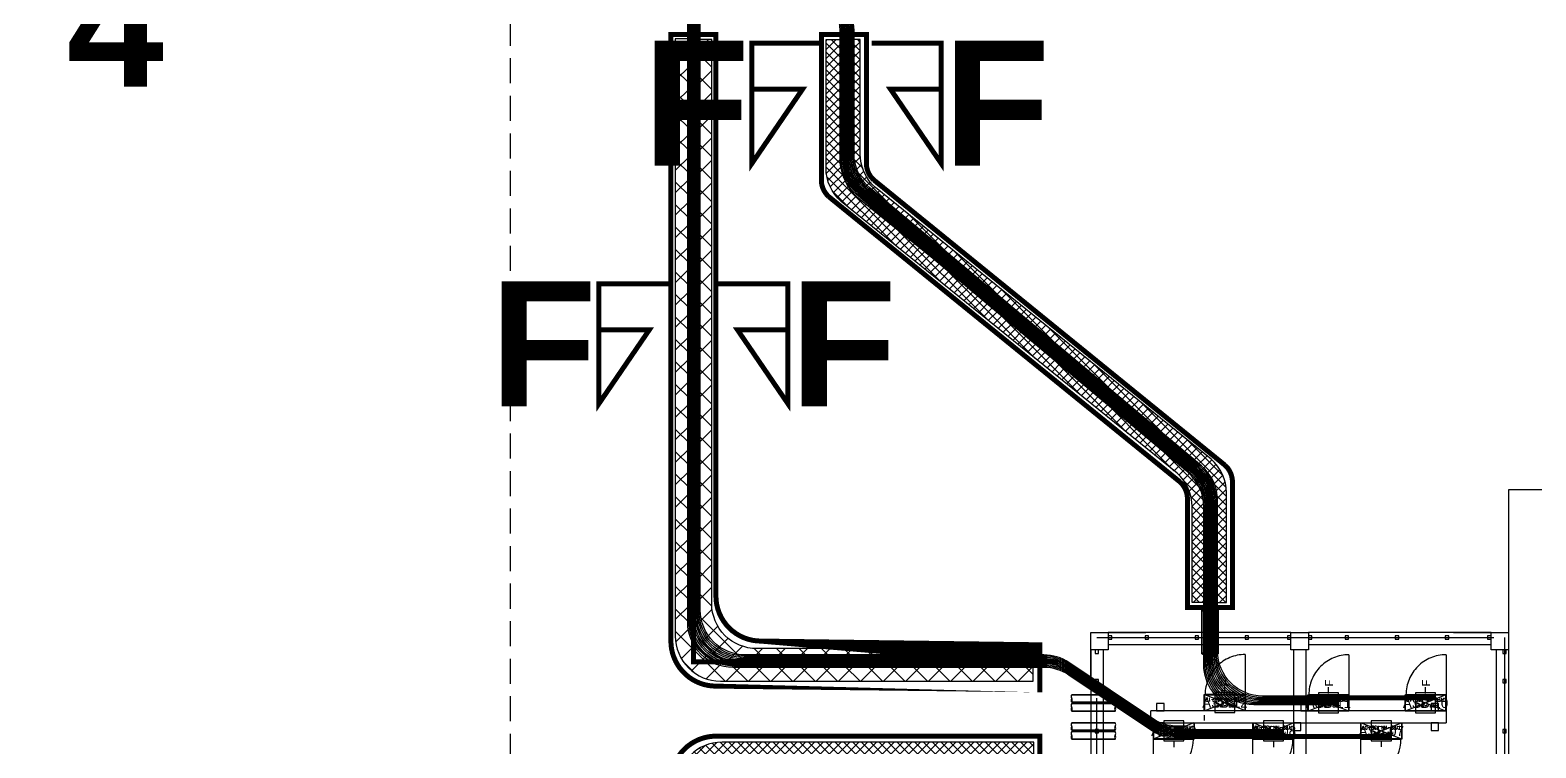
# Model space of a CAD drawing. Header units: metres. Extents: x 530441 to 531186, y 2674002 to 2674337.
# Drawn here: x 530667.55 to 530697.65, y 2674166.39 to 2674180.74 of the extents above; entities that cross this region are included whole.
import ezdxf
from ezdxf.enums import TextEntityAlignment as Align

# ---------------------------------------------------------------- set-up
doc = ezdxf.new("R2010")
doc.units = ezdxf.units.M
for name, pattern in [('DASHED', [0.75, 0.5, -0.25]), ('DASHED2', [0.375, 0.25, -0.125]), ('HIDDEN', [0.375, 0.25, -0.125]), ('PHANTOM', [63.50000000000001, 31.75, -6.35, 6.35, -6.35, 6.35, -6.35])]:
    doc.linetypes.add(name, pattern=pattern)
for name, color, linetype in [('1', 5, 'Continuous'), ('300mm Hume Pipe', 74, 'Continuous'), ('Excavation', 7, 'Continuous'), ('IDT', 7, 'Continuous'), ('LT Cable(AG) INV to LT Panel BL-16', 2, 'Continuous'), ('Section Marking BL-16', 2, 'Continuous'), ('Trench (AC)-BL16', 14, 'Continuous')]:
    doc.layers.add(name, color=color, linetype=linetype)
doc.styles.add('Arial', font='arial.ttf')
doc.styles.add('BoldTextStyle', font='arialbd.ttf')
doc.styles.add('RomanS', font='romans.shx')
doc.styles.get("Standard").update_dxf_attribs({"font": 'Adani Regular.ttf'})
doc.linetypes.add('FOUNDATION LAYOUT$0$FENCELINE1', pattern='A,6.35,-2.54,[133,ltypeshp.shx,S=2.54,R=0,X=-2.54,Y=0],-2.54,25.4', length=36.83)
pattern_1 = [(45, (-2137.871999999508, 120), (-0.08838834764831845, 0.08838834764831845), []), (135, (-2137.871999999508, 120), (-0.08838834764831845, -0.08838834764831843), [])]

# ---------------------------------------------------------------- blocks, each defined once
blk = doc.blocks.new('ASB')
at = {"layer": '1', "color": 5}
blk.add_lwpolyline([(-0.2, -0.2), (0.2, -0.2), (0.2, 0.2), (-0.2, 0.2)], close=True, dxfattribs=at)
at = {"layer": '1', "color": 7}
blk.add_attdef('ID', text='', height=0.2, dxfattribs=at).set_placement((0, 0), align=Align.MIDDLE_CENTER)
blk = doc.blocks.new('IDT')
at = {"layer": 'IDT', "color": 8, "linetype": 'PHANTOM', "ltscale": 0.25}
for p, q in [((33.78305947702646, 18.31032447560767), (33.78305947702646, 9.160324475607581)), ((25.63305947702636, 9.160324475607581), (25.63305947702636, 16.03532447560758)), ((33.78305947702646, 9.160324475607581), (25.63305947702636, 9.160324475607581))]:
    blk.add_line(p, q, dxfattribs=at)
at = {"layer": 'IDT', "color": 8}
for p, q in [((25.55203310577579, 9.410145771028397), (25.55203310577579, 12.06014577102826)), ((25.80203310577579, 9.410145771028397), (25.80203310577579, 12.06014577102826)), ((29.60203310577552, 9.410145771028397), (29.60203310577552, 12.06014577102826)), ((29.85203310577552, 9.410145771028397), (29.85203310577552, 12.06014577102826)), ((33.6520331057757, 9.410145771028397), (33.6520331057757, 12.06014577102826)), ((33.9020331057757, 9.410145771028397), (33.9020331057757, 12.06014577102826)), ((27.68603310577581, 11.1931585117926), (28.50403310577556, 11.1931585117926)), ((27.68603310577581, 10.86615851179261), (27.68603310577581, 11.1931585117926)), ((27.69503310577582, 10.86965851179264), (27.69503310577582, 11.18965851179257)), ((27.69503310577582, 11.18965851179257), (28.49503310577555, 11.18965851179257)), ((28.49503310577555, 11.18965851179257), (27.69503310577582, 10.86965851179264)), ((28.49503310577555, 10.86965851179264), (27.69503310577582, 11.18965851179257)), ((28.49503310577555, 11.18965851179257), (28.49503310577555, 10.86965851179264)), ((28.50403310577556, 11.1931585117926), (28.50403310577556, 10.86615851179261)), ((29.8430331057755, 11.19316355596482), (30.66103310577572, 11.19316355596482)), ((29.8430331057755, 10.86616355596482), (29.8430331057755, 11.19316355596482)), ((29.85203310577552, 10.86966355596462), (29.85203310577552, 11.18966355596478)), ((29.85203310577552, 11.18966355596478), (30.6520331057757, 11.18966355596478)), ((30.6520331057757, 11.18966355596478), (29.85203310577552, 10.86966355596462)), ((30.6520331057757, 10.86966355596462), (29.85203310577552, 11.18966355596478)), ((30.6520331057757, 11.18966355596478), (30.6520331057757, 10.86966355596462)), ((30.66103310577572, 11.19316355596482), (30.66103310577572, 10.86616355596482)), ((31.83392632624444, 11.19316355596482), (32.65192632624419, 11.19316355596482)), ((31.83392632624444, 10.86616355596482), (31.83392632624444, 11.19316355596482)), ((31.84292632624445, 10.86966355596462), (31.84292632624445, 11.18966355596478)), ((31.84292632624445, 11.18966355596478), (32.64292632624418, 11.18966355596478)), ((31.84292632624445, 10.86966355596462), (32.64292632624418, 11.18966355596478)), ((31.84292632624445, 11.18966355596478), (32.64292632624418, 10.86966355596485)), ((32.64292632624418, 11.18966355596478), (32.64292632624418, 10.86966355596485)), ((32.65192632624419, 11.19316355596482), (32.65192632624419, 10.86616355596482)), ((25.59805947702651, 11.06854747735485), (25.59805947702651, 10.99854747735469)), ((25.66805947702622, 11.06854747735485), (25.59805947702651, 11.06854747735485)), ((25.59805947702651, 10.99854747735469), (25.66805947702622, 10.99854747735469)), ((25.66805947702622, 10.99854747735469), (25.66805947702622, 11.06854747735485)), ((32.69924909500176, 10.86966355596462), (26.80203310577579, 10.86965851179286)), ((26.95103310577568, 11.01965851179273), (26.95103310577568, 10.86965851179264)), ((27.10103310577577, 11.01965851179273), (26.95103310577568, 11.01965851179273)), ((26.95103310577568, 10.86965851179264), (27.10103310577577, 10.86965851179264)), ((27.10103310577577, 10.86965851179264), (27.10103310577577, 11.01965851179273)), ((28.50403310577556, 10.86615851179261), (27.68603310577581, 10.86615851179261)), ((28.49503310577555, 10.86965851179264), (27.69503310577582, 10.86965851179264)), ((29.70203310577588, 11.01965851179273), (29.70203310577588, 10.86965851179264)), ((29.85203310577597, 11.01965851179273), (29.70203310577588, 11.01965851179273)), ((29.70203310577588, 10.86965851179264), (29.85203310577597, 10.86965851179264)), ((30.66103310577572, 10.86616355596482), (29.8430331057755, 10.86616355596482)), ((29.85203310577597, 10.86965851179264), (29.85203310577597, 11.01965851179273)), ((30.6520331057757, 10.86966355596462), (29.85203310577552, 10.86966355596462)), ((32.65192632624419, 10.86616355596482), (31.83392632624444, 10.86616355596482)), ((32.64292632624418, 10.86966355596485), (31.84292632624445, 10.86966355596462)), ((32.4369263262445, 11.0196585117925), (32.4369263262445, 10.86965851179264)), ((32.58692632624414, 11.0196585117925), (32.4369263262445, 11.0196585117925)), ((32.4369263262445, 10.86965851179264), (32.58692632624414, 10.86965851179264)), ((32.58692632624414, 10.86965851179264), (32.58692632624414, 11.0196585117925)), ((32.69925243467858, 10.86966355596758), (32.69925243467858, 10.62966355685978)), ((33.7480594770266, 11.06854747735485), (33.7480594770266, 10.99854747735469)), ((33.81805947702631, 11.06854747735485), (33.7480594770266, 11.06854747735485)), ((33.7480594770266, 10.99854747735469), (33.81805947702631, 10.99854747735469)), ((33.81805947702631, 10.99854747735469), (33.81805947702631, 11.06854747735485)), ((26.80203310577579, 10.6331585126876), (27.62003310577555, 10.6331585126876)), ((26.80203310577579, 10.3061585126876), (26.80203310577579, 10.6331585126876)), ((26.80203310577579, 10.62966355685978), (32.69924909500176, 10.62966355685978)), ((26.81103310577581, 10.30965851268763), (26.81103310577581, 10.62965851268757)), ((26.81103310577581, 10.62965851268757), (27.61103310577553, 10.62965851268757)), ((27.61103310577553, 10.62965851268757), (26.81103310577581, 10.30965851268763)), ((27.61103310577553, 10.30965851268763), (26.81103310577581, 10.62965851268757)), ((26.95103310577568, 10.62965851268757), (26.95103310577568, 10.6296585126878)), ((26.95103310577568, 10.62965851268757), (26.95103310577568, 10.47965851268748)), ((27.10103310577577, 10.62965851268757), (26.95103310577568, 10.62965851268757)), ((27.10103310577577, 10.47965851268748), (27.10103310577577, 10.62965851268757)), ((27.61103310577553, 10.62965851268757), (27.61103310577553, 10.30965851268763)), ((27.62003310577555, 10.6331585126876), (27.62003310577555, 10.3061585126876)), ((28.7430331057756, 10.6331585126876), (29.56103310577581, 10.6331585126876)), ((28.7430331057756, 10.3061585126876), (28.7430331057756, 10.6331585126876)), ((28.75203310577561, 10.30965851268763), (28.75203310577561, 10.62965851268757)), ((28.75203310577561, 10.62965851268757), (29.55203310577579, 10.62965851268757)), ((29.55203310577579, 10.62965851268757), (28.75203310577561, 10.30965851268763)), ((29.55203310577579, 10.30965851268763), (28.75203310577561, 10.62965851268757)), ((29.55203310577579, 10.62965851268757), (29.55203310577579, 10.30965851268763)), ((29.55203310577579, 10.62965851268757), (29.55203310577579, 10.47965851268748)), ((29.70203310577588, 10.62965851268757), (29.55203310577579, 10.62965851268757)), ((29.56103310577581, 10.6331585126876), (29.56103310577581, 10.3061585126876)), ((29.70203310577588, 10.47965851268748), (29.70203310577588, 10.62965851268757)), ((30.81703310577566, 10.62928158855436), (31.63503310577542, 10.62928158855436)), ((30.81703310577566, 10.30228158855437), (30.81703310577566, 10.62928158855436)), ((30.82603310577568, 10.3057815885544), (30.82603310577568, 10.62578158855433)), ((30.82603310577568, 10.62578158855433), (31.62603310577586, 10.62578158855433)), ((30.82603310577568, 10.3057815885544), (31.62603310577586, 10.62578158855433)), ((30.82603310577568, 10.61801765194389), (31.62603310577586, 10.3057815885544)), ((31.62603310577586, 10.62578158855433), (31.62603310577586, 10.3057815885544)), ((31.63503310577542, 10.62928158855436), (31.63503310577542, 10.30228158855437)), ((31.63518662643108, 10.71242244929829), (31.63518662643108, 10.8226436008905)), ((32.4369263262445, 10.62965851268757), (32.4369263262445, 10.47965851268748)), ((32.58692632624414, 10.62965851268757), (32.4369263262445, 10.62965851268757)), ((32.58692632624414, 10.47965851268748), (32.58692632624414, 10.62965851268757)), ((27.62003310577555, 10.3061585126876), (26.80203310577579, 10.3061585126876)), ((27.61103310577553, 10.30965851268763), (26.81103310577581, 10.30965851268763)), ((26.95103310577568, 10.47965851268748), (27.10103310577577, 10.47965851268748)), ((29.56103310577581, 10.3061585126876), (28.7430331057756, 10.3061585126876)), ((29.55203310577579, 10.30965851268763), (28.75203310577561, 10.30965851268763)), ((29.55203310577579, 10.47965851268748), (29.70203310577588, 10.47965851268748)), ((31.63503310577542, 10.30228158855437), (30.81703310577566, 10.30228158855437)), ((31.62603310577586, 10.3057815885544), (30.82603310577568, 10.3057815885544)), ((32.4369263262445, 10.47965851268748), (32.58692632624414, 10.47965851268748)), ((25.59805947702651, 10.06854747735485), (25.59805947702651, 9.998547477354691)), ((25.66805947702622, 10.06854747735485), (25.59805947702651, 10.06854747735485)), ((25.59805947702651, 9.998547477354691), (25.66805947702622, 9.998547477354691)), ((25.66805947702622, 9.998547477354691), (25.66805947702622, 10.06854747735485)), ((33.7480594770266, 10.06854747735485), (33.7480594770266, 9.998547477354691)), ((33.81805947702631, 10.06854747735485), (33.7480594770266, 10.06854747735485)), ((33.7480594770266, 9.998547477354691), (33.81805947702631, 9.998547477354691)), ((33.81805947702631, 9.998547477354691), (33.81805947702631, 10.06854747735485)), ((25.55203310577579, 9.06014577102826), (25.55203310577579, 9.410145771028397)), ((25.55203310577579, 9.410145771028397), (25.9020331057757, 9.410145771028397)), ((25.59805947702651, 9.480145771028333), (25.59805947702651, 9.410145771028397)), ((25.66805947702622, 9.480145771028333), (25.59805947702651, 9.480145771028333)), ((25.59805947702651, 9.410145771028397), (25.66805947702622, 9.410145771028397)), ((25.66805947702622, 9.410145771028397), (25.66805947702622, 9.480145771028333)), ((25.9020331057757, 9.410145771028397), (25.9020331057757, 9.06014577102826)), ((29.55203310577579, 9.06014577102826), (29.55203310577579, 9.410145771028397)), ((29.55203310577579, 9.410145771028397), (29.9020331057757, 9.410145771028397)), ((29.9020331057757, 9.410145771028397), (29.9020331057757, 9.06014577102826)), ((33.55203310577579, 9.06014577102826), (33.55203310577579, 9.410145771028397)), ((33.55203310577579, 9.410145771028397), (33.9020331057757, 9.410145771028397)), ((33.7480594770266, 9.480145771028333), (33.7480594770266, 9.410145771028397)), ((33.81805947702631, 9.480145771028333), (33.7480594770266, 9.480145771028333)), ((33.7480594770266, 9.410145771028397), (33.81805947702631, 9.410145771028397)), ((33.81805947702631, 9.410145771028397), (33.81805947702631, 9.480145771028333)), ((33.9020331057757, 9.410145771028397), (33.9020331057757, 9.06014577102826)), ((25.9020331057757, 9.06014577102826), (25.55203310577579, 9.06014577102826)), ((25.9020331057757, 9.31014577102826), (29.55203310577579, 9.31014577102826)), ((25.9020331057757, 9.195324475607663), (25.9020331057757, 9.1253244756075)), ((25.97203310577586, 9.195324475607663), (25.9020331057757, 9.195324475607663)), ((25.9020331057757, 9.1253244756075), (25.97203310577586, 9.1253244756075)), ((25.9020331057757, 9.06014577102826), (29.55203310577579, 9.06014577102826)), ((25.97203310577586, 9.1253244756075), (25.97203310577586, 9.195324475607663)), ((26.7480594770266, 9.195324475607663), (26.7480594770266, 9.1253244756075)), ((26.81805947702631, 9.195324475607663), (26.7480594770266, 9.195324475607663)), ((26.7480594770266, 9.1253244756075), (26.81805947702631, 9.1253244756075)), ((26.81805947702631, 9.1253244756075), (26.81805947702631, 9.195324475607663)), ((27.7480594770266, 9.195324475607663), (27.7480594770266, 9.1253244756075)), ((27.81805947702631, 9.195324475607663), (27.7480594770266, 9.195324475607663)), ((27.7480594770266, 9.1253244756075), (27.81805947702631, 9.1253244756075)), ((27.81805947702631, 9.1253244756075), (27.81805947702631, 9.195324475607663)), ((28.7480594770266, 9.195324475607663), (28.7480594770266, 9.1253244756075)), ((28.81805947702631, 9.195324475607663), (28.7480594770266, 9.195324475607663)), ((28.7480594770266, 9.1253244756075), (28.81805947702631, 9.1253244756075)), ((28.81805947702631, 9.1253244756075), (28.81805947702631, 9.195324475607663)), ((29.48220577756118, 9.195324475607663), (29.48220577756118, 9.1253244756075)), ((29.55220577756089, 9.195324475607663), (29.48220577756118, 9.195324475607663)), ((29.48220577756118, 9.1253244756075), (29.55220577756089, 9.1253244756075)), ((29.9020331057757, 9.06014577102826), (29.55203310577579, 9.06014577102826)), ((29.55220577756089, 9.1253244756075), (29.55220577756089, 9.195324475607663)), ((29.9020331057757, 9.31014577102826), (33.55203310577579, 9.31014577102826)), ((29.9020331057757, 9.195324475607663), (29.9020331057757, 9.1253244756075)), ((29.97203310577586, 9.195324475607663), (29.9020331057757, 9.195324475607663)), ((29.9020331057757, 9.1253244756075), (29.97203310577586, 9.1253244756075)), ((29.9020331057757, 9.06014577102826), (33.55203310577579, 9.06014577102826)), ((29.97203310577586, 9.1253244756075), (29.97203310577586, 9.195324475607663)), ((30.7480594770266, 9.195324475607663), (30.7480594770266, 9.1253244756075)), ((30.81805947702631, 9.195324475607663), (30.7480594770266, 9.195324475607663)), ((30.7480594770266, 9.1253244756075), (30.81805947702631, 9.1253244756075)), ((30.81805947702631, 9.1253244756075), (30.81805947702631, 9.195324475607663)), ((31.7480594770266, 9.195324475607663), (31.7480594770266, 9.1253244756075)), ((31.81805947702631, 9.195324475607663), (31.7480594770266, 9.195324475607663)), ((31.7480594770266, 9.1253244756075), (31.81805947702631, 9.1253244756075)), ((31.81805947702631, 9.1253244756075), (31.81805947702631, 9.195324475607663)), ((32.7480594770266, 9.195324475607663), (32.7480594770266, 9.1253244756075)), ((32.81805947702631, 9.195324475607663), (32.7480594770266, 9.195324475607663)), ((32.7480594770266, 9.1253244756075), (32.81805947702631, 9.1253244756075)), ((32.81805947702631, 9.1253244756075), (32.81805947702631, 9.195324475607663)), ((33.48203310577563, 9.195324475607663), (33.48203310577563, 9.1253244756075)), ((33.55203310577579, 9.195324475607663), (33.48203310577563, 9.195324475607663)), ((33.48203310577563, 9.1253244756075), (33.55203310577579, 9.1253244756075)), ((33.55203310577579, 9.1253244756075), (33.55203310577579, 9.195324475607663)), ((33.9020331057757, 9.06014577102826), (33.55203310577579, 9.06014577102826))]:
    blk.add_line(p, q, dxfattribs=at)
at = {"layer": 'IDT', "color": 8, "linetype": 'DASHED', "ltscale": 5}
for p, q in [((28.50403310577556, 11.99315851179233), (28.50403310577556, 11.1931585117926)), ((30.66103310577617, 11.99316355596432), (30.66103310577617, 11.19316355596482)), ((32.65192632624419, 11.99316355596454), (32.65192632624419, 11.19316355596482)), ((28.46019748933739, 11.1931585117926), (27.70403310577584, 11.1931585117926)), ((28.50403310577556, 11.1931585117926), (28.46019748933739, 11.1931585117926)), ((30.61719748933754, 11.19316355596482), (29.86103310577644, 11.19316355596482)), ((30.66103310577617, 11.19316355596482), (30.61719748933754, 11.19316355596482)), ((32.60809070980602, 11.19316355596482), (31.85192632624447, 11.19316355596482)), ((32.65192632624419, 11.19316355596482), (32.60809070980602, 11.19316355596482)), ((26.80203310577579, 9.506158512688103), (26.80203310577579, 10.3061585126876)), ((26.80203310577579, 10.3061585126876), (26.84586872221396, 10.3061585126876)), ((26.84586872221396, 10.3061585126876), (27.60203310577552, 10.3061585126876)), ((28.7430331057756, 9.506158512688103), (28.7430331057756, 10.3061585126876)), ((28.7430331057756, 10.3061585126876), (28.78686872221377, 10.3061585126876)), ((28.78686872221377, 10.3061585126876), (29.54303310577532, 10.3061585126876)), ((30.81703310577566, 9.502281588554638), (30.81703310577566, 10.30228158855437)), ((30.81703310577566, 10.30228158855437), (30.86086872221384, 10.30228158855437)), ((30.86086872221384, 10.30228158855437), (31.61703310577539, 10.30228158855437))]:
    blk.add_line(p, q, dxfattribs=at)
at = {"layer": 'IDT', "color": 7}
for p, q in [((27.68603310577581, 11.1931585117926), (28.50403310577556, 11.1931585117926)), ((27.68603310577581, 10.86615851179261), (27.68603310577581, 11.1931585117926)), ((28.09503310577546, 11.27669120714529), (28.09503310577546, 11.34921367546428)), ((28.09503310577546, 11.22553543595552), (28.09503310577546, 11.27669120714529)), ((28.50403310577556, 11.1931585117926), (28.50403310577556, 10.86615851179261)), ((29.8430331057755, 11.19316355596482), (30.66103310577572, 11.19316355596482)), ((29.8430331057755, 10.86616355596482), (29.8430331057755, 11.19316355596482)), ((30.25203310577561, 11.28019625131731), (30.25203310577561, 11.35271871963653)), ((30.25203310577561, 11.22904048012754), (30.25203310577561, 11.28019625131731)), ((30.66103310577572, 11.19316355596482), (30.66103310577572, 10.86616355596482)), ((31.83392632624444, 11.19316355596482), (32.65192632624419, 11.19316355596482)), ((31.83392632624444, 10.86616355596482), (31.83392632624444, 11.19316355596482)), ((32.24292632624409, 11.28019625131731), (32.24292632624409, 11.35271871963653)), ((32.24292632624409, 11.22904048012776), (32.24292632624409, 11.28019625131731)), ((32.65192632624419, 11.19316355596482), (32.65192632624419, 10.86616355596482)), ((28.50403310577556, 10.86615851179261), (27.68603310577581, 10.86615851179261)), ((30.66103310577572, 10.86616355596482), (29.8430331057755, 10.86616355596482)), ((32.65192632624419, 10.86616355596482), (31.83392632624444, 10.86616355596482)), ((26.80203310577579, 10.6331585126876), (27.62003310577555, 10.6331585126876)), ((26.80203310577579, 10.3061585126876), (26.80203310577579, 10.6331585126876)), ((27.62003310577555, 10.6331585126876), (27.62003310577555, 10.3061585126876)), ((28.7430331057756, 10.6331585126876), (29.56103310577581, 10.6331585126876)), ((28.7430331057756, 10.3061585126876), (28.7430331057756, 10.6331585126876)), ((29.56103310577581, 10.6331585126876), (29.56103310577581, 10.3061585126876)), ((30.81703310577566, 10.62928158855436), (31.63503310577542, 10.62928158855436)), ((30.81703310577566, 10.30228158855437), (30.81703310577566, 10.62928158855436)), ((31.63503310577542, 10.62928158855436), (31.63503310577542, 10.30228158855437)), ((27.62003310577555, 10.3061585126876), (26.80203310577579, 10.3061585126876)), ((27.21103310577544, 10.28055006587385), (27.21103310577544, 10.22939429468408)), ((29.56103310577581, 10.3061585126876), (28.7430331057756, 10.3061585126876)), ((29.1520331057757, 10.28055006587385), (29.1520331057757, 10.22939429468408)), ((31.63503310577542, 10.30228158855437), (30.81703310577566, 10.30228158855437)), ((31.22603310577577, 10.28055511004584), (31.22603310577577, 10.22939933885607)), ((27.21103310577544, 10.22939429468408), (27.21103310577544, 10.15687182636486)), ((29.1520331057757, 10.22939429468408), (29.1520331057757, 10.15687182636486)), ((31.22603310577577, 10.22939933885607), (31.22603310577577, 10.15687687053685))]:
    blk.add_line(p, q, dxfattribs=at)
at = {"layer": 'IDT', "color": 124}
for p, q in [((34.28454869628402, 11.19321100944774), (33.41546722306956, 11.19321100944774)), ((33.41546722306956, 11.19321100944774), (34.28454869628402, 11.19321100944774)), ((33.41546722306956, 11.04321100944787), (34.28454869628402, 11.04321100944787)), ((34.28454869628402, 11.04321100944787), (33.41546722306956, 11.04321100944787)), ((34.28454869628584, 11.01616355596605), (33.41546722307137, 11.01616355596605)), ((33.41546722307137, 11.01616355596605), (34.28454869628584, 11.01616355596605)), ((33.41546722307137, 10.86616355596618), (34.28454869628584, 10.86616355596618)), ((34.28454869628584, 10.86616355596618), (33.41546722307137, 10.86616355596618)), ((34.28454869628402, 10.63321101034273), (33.41546722306956, 10.63321101034273)), ((33.41546722306956, 10.63321101034273), (34.28454869628402, 10.63321101034273)), ((33.41546722306956, 10.48321101034287), (34.28454869628402, 10.48321101034287)), ((34.28454869628402, 10.48321101034287), (33.41546722306956, 10.48321101034287)), ((34.28454869628584, 10.45616355686104), (33.41546722307137, 10.45616355686104)), ((33.41546722307137, 10.45616355686104), (34.28454869628584, 10.45616355686104)), ((33.41546722307137, 10.30616355686118), (34.28454869628584, 10.30616355686118)), ((34.28454869628584, 10.30616355686118), (33.41546722307137, 10.30616355686118)), ((31.3578251571378, 9.487376799342314), (31.3578251571378, 8.61829532612785)), ((31.3578251571378, 8.61829532612785), (31.3578251571378, 9.487376799342314)), ((31.50782515713789, 8.61829532612785), (31.50782515713789, 9.487376799342314)), ((31.50782515713789, 9.487376799342314), (31.50782515713789, 8.61829532612785)), ((31.53487261061926, 9.487376799344133), (31.53487261061926, 8.618295326129669)), ((31.53487261061926, 8.618295326129669), (31.53487261061926, 9.487376799344133)), ((31.68487261061935, 8.618295326129669), (31.68487261061935, 9.487376799344133)), ((31.68487261061935, 9.487376799344133), (31.68487261061935, 8.618295326129669))]:
    blk.add_line(p, q, dxfattribs=at)
at = {"layer": 'IDT', "color": 8, "linetype": 'HIDDEN', "ltscale": 2.5}
blk.add_line((26.80203310577579, 10.62966355685978), (26.80203292904551, 10.86965851179264), dxfattribs=at)
at = {"layer": 'IDT', "color": 8, "linetype": 'DASHED2', "ltscale": 5}
for p, q in [((25.55203310577579, 9.06014577102826), (25.55203310577579, 10.1601457710284)), ((33.9020331057757, 10.1601457710284), (33.9020331057757, 9.06014577102826)), ((26.6520331057757, 9.06014577102826), (25.55203310577579, 9.06014577102826)), ((33.9020331057757, 9.06014577102826), (32.80203310577579, 9.06014577102826))]:
    blk.add_line(p, q, dxfattribs=at)
at = {"layer": 'IDT', "color": 243, "linetype": 'DASHED'}
blk.add_lwpolyline([(45.49999999962691, 32.58580025943296), (45.4999999996269, -4.032314963696315), (-1.30442248516332e-09, -4.032314963696308), (-1.304414354308392e-09, 32.58580025943297)], close=True, dxfattribs=at)
at = {"layer": 'IDT', "color": 7, "linetype": 'FOUNDATION LAYOUT$0$FENCELINE1', "ltscale": 0.01}
blk.add_lwpolyline([(19.91065726106834, 22.48539390819508), (11.80103310577559, 22.48539390819508), (11.80103310577559, 6.210393908265019), (19.73137271900467, 6.210393908225001), (25.55203310577579, 6.210393908225001), (25.55203310577579, 9.06014577102826)], dxfattribs=at)
at = {"layer": 'IDT', "color": 8, "linetype": 'DASHED', "ltscale": 5}
for centre, start, end in [((28.50403310577556, 11.1931585117926), 90, 180), ((30.66103310577617, 11.19316355596482), 90, 180), ((32.65192632624419, 11.19316355596482), 90, 180), ((26.80203310577579, 10.3061585126876), 270, 0), ((28.7430331057756, 10.3061585126876), 270, 0), ((30.81703310577566, 10.30228158855437), 270, 0)]:
    blk.add_arc(centre, 0.7999999999996508, start, end, dxfattribs=at)
at = {"layer": 'IDT', "color": 124}
for centre, radius, start, end in [((33.46528137758176, 11.15571100944828), 0.06235142331725626, 143.0276363458421, 216.9723636541578), ((33.36565306855007, 11.15571100944715), 0.06235142332423081, 323.0276363719184, 36.97236362808165), ((34.33436285080396, 11.15571100944715), 0.06235142332423081, 143.0276363719183, 216.9723636280808), ((34.23473454177227, 11.15571100944828), 0.06235142331725626, 323.0276363458421, 36.9723636541579), ((33.46528137758449, 11.0807110094471), 0.06235142331974031, 143.0276363562435, 216.9723636280808), ((33.46528137758358, 10.97866355596659), 0.06235142331725626, 143.0276363458421, 216.9723636541578), ((33.46528137758631, 10.90366355596541), 0.06235142331974031, 143.0276363562435, 216.9723636280808), ((33.36565306855189, 10.97866355596545), 0.06235142332423081, 323.0276363719184, 36.97236362808165), ((34.33436285080577, 10.97866355596545), 0.06235142332423081, 143.0276363719183, 216.9723636280808), ((34.23473454176909, 11.0807110094471), 0.06235142331974031, 323.0276363719184, 36.9723636437565), ((34.23473454177409, 10.97866355596659), 0.06235142331725626, 323.0276363458421, 36.9723636541579), ((34.23473454177091, 10.90366355596541), 0.06235142331974031, 323.0276363719184, 36.9723636437565), ((33.46528137758176, 10.59571101034328), 0.06235142331725626, 143.0276363458421, 216.9723636541578), ((33.46528137758449, 10.5207110103421), 0.06235142331974031, 143.0276363562435, 216.9723636280808), ((33.36565306855007, 10.59571101034214), 0.06235142332423081, 323.0276363719184, 36.97236362808165), ((34.33436285080396, 10.59571101034214), 0.06235142332423081, 143.0276363719183, 216.9723636280808), ((34.23473454177227, 10.59571101034328), 0.06235142331725626, 323.0276363458421, 36.9723636541579), ((34.23473454176909, 10.5207110103421), 0.06235142331974031, 323.0276363719184, 36.9723636437565), ((33.46528137758358, 10.41866355686159), 0.06235142331725626, 143.0276363458421, 216.9723636541578), ((33.46528137758631, 10.34366355686041), 0.06235142331974031, 143.0276363562435, 216.9723636280808), ((33.36565306855189, 10.41866355686045), 0.06235142332423081, 323.0276363719184, 36.97236362808165), ((34.33436285080577, 10.41866355686045), 0.06235142332423081, 143.0276363719183, 216.9723636280808), ((34.23473454177409, 10.41866355686159), 0.06235142331725626, 323.0276363458421, 36.9723636541579), ((34.23473454177091, 10.34366355686041), 0.06235142331974031, 323.0276363719184, 36.9723636437565), ((31.39532515713725, 9.43756264482738), 0.06235142331974176, 53.02763635368521, 126.9723636463148), ((31.47032515713798, 9.437562644830336), 0.06235142331725626, 53.02763635368521, 126.9723636463148), ((31.47032515713707, 9.537190953862023), 0.06235142332423227, 233.0276363536852, 306.9723636463148), ((31.57237261061871, 9.4375626448292), 0.06235142331974176, 53.02763635368521, 126.9723636463148), ((31.6473726106199, 9.437562644832155), 0.06235142331725626, 53.02763635368521, 126.9723636463148), ((31.64737261061853, 9.537190953863842), 0.06235142332423227, 233.0276363536852, 306.9723636463148), ((31.39532515713725, 8.668109480642784), 0.06235142331974176, 233.0276363536852, 306.9723636463148), ((31.47032515713707, 8.568481171608141), 0.06235142332423227, 53.02763635368521, 126.9723636463148), ((31.47032515713798, 8.668109480639828), 0.06235142331725626, 233.0276363536852, 306.9723636463148), ((31.57237261061871, 8.668109480644603), 0.06235142331974176, 233.0276363536852, 306.9723636463148), ((31.64737261061853, 8.56848117160996), 0.06235142332423227, 53.02763635368521, 126.9723636463148), ((31.6473726106199, 8.668109480641647), 0.06235142331725626, 233.0276363536852, 306.9723636463148)]:
    blk.add_arc(centre, radius, start, end, dxfattribs=at)
at = {"layer": 'IDT', "color": 7, "style": 'RomanS', "width": 0.9}
for s, p in [('TYPE-NN ASB-07', (27.7076995839623, 10.93018908066722)), ('FRP PANEL', (27.85184958396192, 11.04685574733401)), ('TYPE-NN ASB-08', (29.86469958396199, 10.93019412483943)), ('FRP PANEL', (30.00884958396207, 11.04686079150599)), ('TYPE-NN ASB-09', (31.85709280443078, 10.93019412483943)), ('FRP PANEL', (31.99974280443055, 11.04686079150622)), ('FRP PANEL', (26.96784958396191, 10.486855748229)), ('FRP PANEL', (28.90884958396217, 10.486855748229)), ('FRP PANEL', (30.98284958396223, 10.48686079240099)), ('TYPE-NN ASB-10', (26.82369958396228, 10.37018908156222)), ('TYPE-NN ASB-11', (28.7736995839621, 10.37018908156222)), ('TYPE-NN ASB-12', (30.83869958396215, 10.37019412573443))]:
    blk.add_text(s, height=0.07, dxfattribs=at).set_placement(p)
at = {"layer": 'IDT', "color": 7, "style": 'Arial'}
for p in [(27.11984584907739, 10.13972772747468), (29.06084584907765, 10.13972772747468), (31.13484584907772, 10.13973277164666)]:
    blk.add_text('F', height=0.16, rotation=270, dxfattribs=at).set_placement(p)

msp = doc.modelspace()

# ---------------------------------------------------------------- hatches: boundary and pattern name
at = {"layer": '300mm Hume Pipe'}
h = msp.add_hatch(dxfattribs=at)
h.set_pattern_fill('ANSI37', color=74, scale=0.1)
h.set_pattern_definition([(45, (495.6687464758288, -836.4041152228601), (-0.2245064030267289, 0.2245064030267289), []), (135, (495.6687464758288, -836.4041152228601), (-0.2245064030267289, -0.2245064030267288), [])])
edge = h.paths.add_edge_path()
edge.add_line((530680.452030845, 2674180.562685556), (530680.4520308463, 2674168.625132979))
edge.add_arc((530681.3520308463, 2674168.625132979), 0.9000000000232831, 180, 270.0000000074112)
edge.add_line((530681.3520308464, 2674167.725132979), (530687.6049162798, 2674167.725132984))
edge.add_line((530687.6049162798, 2674167.725132984), (530687.6049162798, 2674168.025132983))
edge.add_line((530687.6049162798, 2674168.025132983), (530681.6520308465, 2674168.025132979))
edge.add_arc((530681.6520308463, 2674168.925132979), 0.8999999999068677, 180, 270.00000000741124, ccw=False)
edge.add_line((530680.7520308463, 2674168.925132979), (530680.752030845, 2674180.562685556))
edge.add_line((530680.752030845, 2674180.562685556), (530680.452030845, 2674180.562685556))
h = msp.add_hatch(dxfattribs=at)
h.set_pattern_fill('ANSI37', color=74, scale=0.1)
h.set_pattern_definition([(45, (496.097079216619, -836.0540747321211), (-0.2245064030267289, 0.2245064030267289), []), (135, (496.097079216619, -836.0540747321211), (-0.2245064030267289, -0.2245064030267288), [])])
edge = h.paths.add_edge_path()
edge.add_line((530680.8803635857, 2674180.545699567), (530680.880363587, 2674168.97517347))
edge.add_arc((530681.7803635871, 2674168.97517347), 0.9000000000232831, 180, 270.0000000074112)
edge.add_line((530681.7803635872, 2674168.07517347), (530687.6049162798, 2674168.075173474))
edge.add_line((530687.6049162798, 2674168.075173474), (530687.6049162798, 2674168.375173474))
edge.add_line((530687.6049162798, 2674168.375173474), (530682.0803635872, 2674168.37517347))
edge.add_arc((530682.0803635871, 2674169.275173469), 0.8999999999068677, 180, 270.00000000741124, ccw=False)
edge.add_line((530681.1803635871, 2674169.275173469), (530681.1803635857, 2674180.545699567))
edge.add_line((530681.1803635857, 2674180.545699567), (530680.8803635857, 2674180.545699567))
h = msp.add_hatch(dxfattribs=at)
h.set_pattern_fill('ANSI37', color=74)
h.set_pattern_definition(pattern_1)
edge = h.paths.add_edge_path()
edge.add_line((530691.1662895746, 2674169.298708546), (530691.4662895744, 2674169.298708546))
edge.add_line((530691.4662895744, 2674169.298708546), (530691.4662895744, 2674171.489289007))
edge.add_arc((530690.5662895743, 2674171.489289007), 0.9000000001396984, 0, 48.32874371870346)
edge.add_line((530691.1646597072, 2674172.161563642), (530684.4505955846, 2674177.591958006))
edge.add_arc((530685.0489657175, 2674178.264232641), 0.9000000002774085, 180, 228.3287437187034, ccw=False)
edge.add_line((530684.1489657173, 2674178.264232641), (530684.1489657174, 2674180.549402516))
edge.add_line((530684.1489657174, 2674180.549402516), (530683.8489657176, 2674180.549402516))
edge.add_line((530683.8489657176, 2674180.549402516), (530683.8489657175, 2674178.12963146))
edge.add_arc((530684.7489657176, 2674178.12963146), 0.9000000001396984, 180, 228.3287437187034)
edge.add_line((530684.1505955847, 2674177.457356825), (530690.8646597075, 2674172.02696246))
edge.add_arc((530690.2662895744, 2674171.354687826), 0.900000000006972, -2.9644922960869735e-08, 48.32874369345791, ccw=False)
edge.add_line((530691.1662895746, 2674171.354687825), (530691.1662895746, 2674169.298708546))
edge = h.paths.add_edge_path()
edge.add_line((530683.7649028461, 2674180.498175696), (530683.764902846, 2674178.09191492))
edge.add_arc((530684.6649028461, 2674178.09191492), 0.9000000001396984, 180, 228.3287437187034)
edge.add_line((530684.0665327131, 2674177.419640285), (530690.7805968359, 2674171.98924592))
edge.add_arc((530690.1822267029, 2674171.316971286), 0.8999999999295727, -2.9644922960869735e-08, 48.328743698993776, ccw=False)
edge.add_line((530691.0822267031, 2674171.316971286), (530691.0822267031, 2674169.298708546))
edge.add_line((530691.0822267031, 2674169.298708546), (530690.782226703, 2674169.298708546))
edge.add_line((530690.782226703, 2674169.298708546), (530690.7822267029, 2674171.207169657))
edge.add_arc((530689.8822267028, 2674171.207169656), 0.9000000001396984, 2.964491826802329e-08, 48.33614241642817)
edge.add_line((530690.4805100189, 2674171.879521554), (530683.76661953, 2674177.308207744))
edge.add_arc((530684.3649028462, 2674177.980559641), 0.900000000033609, 180, 228.3361423967214, ccw=False)
edge.add_line((530683.464902846, 2674177.980559641), (530683.464902846, 2674180.549402516))
edge.add_line((530683.464902846, 2674180.549402516), (530683.7649028461, 2674180.549402516))
edge.add_line((530683.7649028461, 2674180.549402516), (530683.7649028461, 2674180.498175696))
h = msp.add_hatch(dxfattribs=at)
h.set_pattern_fill('ANSI37', color=74)
h.set_pattern_definition(pattern_1)
edge = h.paths.add_edge_path(flags=17)
edge.add_line((530680.843298474, 2674120.511866978), (530681.1432978561, 2674120.511866978))
edge.add_line((530681.1432978561, 2674120.511866978), (530681.1457964802, 2674164.945210169))
edge.add_arc((530682.045796477, 2674164.945132985), 0.9000000000733288, 90, 179.9950862955009, ccw=False)
edge.add_line((530682.045796477, 2674165.845132985), (530687.618282614, 2674165.845132984))
edge.add_line((530687.618282614, 2674165.845132984), (530687.618282614, 2674166.145132984))
edge.add_line((530687.618282614, 2674166.145132984), (530681.7458221952, 2674166.145132985))
edge.add_arc((530681.7458221951, 2674165.245132985), 0.8999999999068677, 89.99999999258877, 179.9950875109419)
edge.add_line((530680.8458221984, 2674165.24521015), (530680.843298474, 2674120.511866978))
edge = h.paths.add_edge_path()
edge.add_line((530687.6182826142, 2674166.205132984), (530687.6182826142, 2674166.505132983))
edge.add_line((530687.6182826142, 2674166.505132983), (530681.3857816616, 2674166.505132984))
edge.add_arc((530681.3857816613, 2674165.605132984), 0.8999999999068677, 89.99999997776631, 179.9952226621238)
edge.add_line((530680.4857816646, 2674165.605208027), (530680.4832973619, 2674120.511866978))
edge.add_line((530680.4832973619, 2674120.511866978), (530680.7832967439, 2674120.511866978))
edge.add_line((530680.7832967439, 2674120.511866978), (530680.7857566428, 2674165.305208045))
edge.add_arc((530681.6857566395, 2674165.305132985), 0.8999999997772749, 89.99999997776638, 179.995221505972, ccw=False)
edge.add_line((530681.6857566398, 2674166.205132984), (530687.6182826142, 2674166.205132984))

# ---------------------------------------------------------------- linework, layer by layer
at = {"layer": '300mm Hume Pipe', "color": 74}
for points in [[(530680.452030845, 2674180.562685556), (530680.4520308463, 2674168.625132979, 0.414213562368789), (530681.3520308464, 2674167.725132979), (530687.6049162798, 2674167.725132984), (530687.6049162798, 2674168.025132983), (530681.6520308465, 2674168.025132979, -0.4142135623692981), (530680.7520308463, 2674168.925132979), (530680.752030845, 2674180.562685556)], [(530680.8803635857, 2674180.545699567), (530680.880363587, 2674168.97517347, 0.414213562368789), (530681.7803635872, 2674168.07517347), (530687.6049162798, 2674168.075173474), (530687.6049162798, 2674168.375173474), (530682.0803635872, 2674168.37517347, -0.4142135623692981), (530681.1803635871, 2674169.275173469), (530681.1803635857, 2674180.545699567)], [(530683.7649028461, 2674180.498175696), (530683.764902846, 2674178.09191492, 0.2140562423256003), (530684.0665327131, 2674177.419640285), (530690.7805968359, 2674171.98924592, -0.2140562423092027), (530691.0822267031, 2674171.316971286), (530691.0822267031, 2674169.298708546), (530690.782226703, 2674169.298708546), (530690.7822267029, 2674171.207169657, 0.2140900045463655), (530690.4805100189, 2674171.879521554), (530683.76661953, 2674177.308207744, -0.2140900045615197), (530683.464902846, 2674177.980559641), (530683.464902846, 2674180.549402516), (530683.7649028461, 2674180.549402516), (530683.7649028461, 2674180.498175696)], [(530691.1662895746, 2674169.298708546), (530691.4662895744, 2674169.298708546), (530691.4662895744, 2674171.489289007, 0.2140562423100663), (530691.1646597072, 2674172.161563642), (530684.4505955846, 2674177.591958006, -0.2140562423329815), (530684.1489657173, 2674178.264232641), (530684.1489657174, 2674180.549402516), (530683.8489657176, 2674180.549402516), (530683.8489657175, 2674178.12963146, 0.2140562423301491), (530684.1505955847, 2674177.457356825), (530690.8646597075, 2674172.02696246, -0.2140562423100663), (530691.1662895746, 2674171.354687825)], [(530687.6182826142, 2674166.205132984), (530687.6182826142, 2674166.505132983), (530681.3857816616, 2674166.505132984, 0.4141891411716305), (530680.4857816646, 2674165.605208027), (530680.4832973619, 2674120.511866978), (530680.7832967439, 2674120.511866978), (530680.7857566428, 2674165.305208045, -0.4141891350907431), (530681.6857566398, 2674166.205132984)]]:
    msp.add_lwpolyline(points, format="xyb", close=True, dxfattribs=at)
at = {"layer": 'Excavation', "color": 3, "const_width": 0.1}
for points in [[(530688.0926659163, 2674168.111236897), (530680.8132843691, 2674168.111236897), (530680.8132843691, 2674180.825565276)], [(530691.141249313, 2674168.04256635), (530691.141249313, 2674171.687063211), (530683.8741913108, 2674177.776174604), (530683.8741913108, 2674180.773069591)]]:
    msp.add_lwpolyline(points, dxfattribs=at)
at = {"layer": 'LT Cable(AG) INV to LT Panel BL-16'}
for points in [[(530690.6163580415, 2674166.800403385), (530690.4900610744, 2674166.800408429, -0.1486952141581263), (530689.9889962948, 2674166.952789484), (530688.3200276622, 2674168.071355842, 0.1486952141709119), (530687.8189628825, 2674168.223736897), (530681.8257843691, 2674168.223736897, -0.414213562373095), (530680.9257843691, 2674169.123736897), (530680.9257843691, 2674180.805147309, -0.01008192198452886), (530680.9265160655, 2674180.841431163), (530680.9498929789, 2674181.420810563, 0.01008192198598717), (530680.9506246753, 2674181.457094417), (530680.9506246753, 2674230.64966928, 0.414213562373095), (530680.0506246752, 2674231.54966928), (530619.9417843687, 2674231.54966928, -0.414213562373095), (530619.0417843687, 2674232.44966928), (530619.0417843687, 2674253.14966928, 0.414213562373095), (530618.1417843687, 2674254.04966928), (530508.1955845185, 2674254.04966928, -0.414213562373095), (530507.2955845185, 2674254.94966928), (530507.2955845185, 2674255.189769275)], [(530690.6163580415, 2674166.825403385), (530690.4900610744, 2674166.825408429, -0.1486952141581263), (530689.9889962948, 2674166.977789484), (530688.3200276615, 2674168.096355842, 0.1486952141709119), (530687.8189628818, 2674168.248736897), (530681.850784369, 2674168.248736897, -0.414213562373095), (530680.950784369, 2674169.148736897), (530680.950784369, 2674180.804643162, -0.01008192198452886), (530680.9515160654, 2674180.840927016), (530680.9748929788, 2674181.420306416, 0.01008192198598717), (530680.9756246752, 2674181.45659027), (530680.9756246752, 2674230.67466928, 0.414213562373095), (530680.0756246751, 2674231.57466928), (530619.9667843686, 2674231.57466928, -0.414213562373095), (530619.0667843686, 2674232.47466928), (530619.0667843686, 2674253.17466928, 0.414213562373095), (530618.1667843686, 2674254.07466928), (530605.3715845185, 2674254.07466928, -0.414213562373095), (530604.4715845184, 2674254.97466928), (530604.4715845184, 2674255.189769275)], [(530692.6072512621, 2674166.750403385), (530690.4900610744, 2674166.750408429, -0.1486952141581263), (530689.9889962948, 2674166.902789484), (530688.3200276622, 2674168.021355842, 0.1486952141709119), (530687.8189628825, 2674168.173736897), (530681.7757843691, 2674168.173736897, -0.414213562373095), (530680.8757843691, 2674169.073736897), (530680.8757843691, 2674180.806155604, -0.01008192198452886), (530680.8765160654, 2674180.842439458), (530680.8998929788, 2674181.421818858, 0.01008192198598717), (530680.9006246752, 2674181.458102712), (530680.9006246752, 2674230.59966928, 0.414213562373095), (530680.0006246752, 2674231.49966928), (530508.1955845185, 2674231.49966928, -0.414213562373095), (530507.2955845185, 2674232.39966928), (530507.2955845185, 2674232.689769275)], [(530690.6163580415, 2674166.775403385), (530690.4900610744, 2674166.775408429, -0.1486952141581263), (530689.9889962948, 2674166.927789484), (530688.3200276622, 2674168.046355842, 0.1486952141709119), (530687.8189628825, 2674168.198736897), (530681.8007843691, 2674168.198736897, -0.414213562373095), (530680.9007843691, 2674169.098736897), (530680.9007843691, 2674180.805651457, -0.01008192193732748), (530680.9015160655, 2674180.84193531), (530680.9248929787, 2674181.421314711, 0.01008192193677198), (530680.9256246751, 2674181.457598564), (530680.9256246752, 2674230.62466928, 0.4142135623737761), (530680.0256246752, 2674231.52466928), (530605.3715845185, 2674231.52466928, -0.414213562373095), (530604.4715845184, 2674232.42466928), (530604.4715845184, 2674232.689769275)], [(530692.6072512621, 2674166.675403385), (530690.4900610744, 2674166.675408429, -0.1486952141581263), (530689.9889962948, 2674166.827789485), (530688.3200276629, 2674167.946355842, 0.1486952141709119), (530687.8189628832, 2674168.098736897), (530681.7007843691, 2674168.098736897, -0.414213562373095), (530680.8007843691, 2674168.998736897), (530680.8007843691, 2674180.807668046, -0.01008192193732748), (530680.8015160655, 2674180.8439519), (530680.8248929788, 2674181.4233313, 0.01008192193629409), (530680.8256246751, 2674181.459615154), (530680.8256246753, 2674208.02466928, 0.4142135623743364), (530679.9256246752, 2674208.92466928), (530508.1955845185, 2674208.92466928, -0.414213562373095), (530507.2955845185, 2674209.82466928), (530507.2955845185, 2674210.189769275)], [(530692.6072512621, 2674166.700403385), (530690.4900610744, 2674166.700408429, -0.1486952141581263), (530689.9889962948, 2674166.852789484), (530688.3200276622, 2674167.971355842, 0.1486952141709119), (530687.8189628825, 2674168.123736897), (530681.725784369, 2674168.123736897, -0.414213562373095), (530680.825784369, 2674169.023736897), (530680.825784369, 2674180.807163899, -0.01008192203173035), (530680.8265160654, 2674180.843447752), (530680.8498929789, 2674181.422827153, 0.01008192203567937), (530680.8506246753, 2674181.459111006), (530680.8506246752, 2674208.04966928, 0.4142135623718547), (530679.9506246751, 2674208.94966928), (530605.3715845185, 2674208.94966928, -0.414213562373095), (530604.4715845184, 2674209.84966928), (530604.4715845184, 2674210.189769275)], [(530692.6072512621, 2674166.725403385), (530690.4900610744, 2674166.725408429, -0.1486952141581263), (530689.9889962948, 2674166.877789484), (530688.3200276622, 2674167.996355842, 0.1486952141709119), (530687.8189628825, 2674168.148736897), (530681.7507843691, 2674168.148736897, -0.414213562373095), (530680.850784369, 2674169.048736897), (530680.850784369, 2674180.806659752, -0.01008192198452886), (530680.8515160654, 2674180.842943605), (530680.8748929788, 2674181.422323006, 0.01008192198598717), (530680.8756246752, 2674181.458606859), (530680.8756246752, 2674208.07466928, 0.414213562373095), (530679.9756246752, 2674208.97466928), (530670.1555845184, 2674208.97466928, -0.414213562373095), (530669.2555845184, 2674209.87466928), (530669.2555845184, 2674210.189769275)], [(530694.764251262, 2674166.62540843), (530690.4900610744, 2674166.62540843, -0.1486952141581263), (530689.9889962948, 2674166.777789485), (530688.3200276629, 2674167.896355842, 0.1486952141709119), (530687.8189628832, 2674168.048736897), (530681.6507843691, 2674168.048736897, -0.414213562373095), (530680.7507843691, 2674168.948736897), (530680.7507843691, 2674180.808676341, -0.01008192198452886), (530680.7515160654, 2674180.844960194), (530680.7748929788, 2674181.424339595, 0.01008192198598717), (530680.7756246752, 2674181.460623448), (530680.7756246752, 2674185.47466928, 0.414213562373095), (530679.8756246752, 2674186.37466928), (530666.7187843687, 2674186.37466928, 0.414213562373095), (530665.8187843687, 2674185.47466928), (530665.8187843687, 2674179.77466928, -0.414213562373095), (530664.9187843687, 2674178.87466928), (530508.1955845185, 2674178.87466928, -0.414213562373095), (530507.2955845185, 2674179.77466928), (530507.2955845185, 2674180.189769275)], [(530694.764251262, 2674166.57540843), (530690.4900610744, 2674166.57540843, -0.1486952141581263), (530689.9889962948, 2674166.727789485), (530688.3200276629, 2674167.846355842, 0.1486952141709119), (530687.8189628832, 2674167.998736897), (530681.600784369, 2674167.998736897, -0.414213562373095), (530680.700784369, 2674168.898736897), (530680.700784369, 2674180.809684636, -0.01008192198452886), (530680.7015160654, 2674180.845968489), (530680.7248929788, 2674181.42534789, 0.01008192198598717), (530680.7256246752, 2674181.461631743), (530680.7256246752, 2674185.42466928, 0.414213562373095), (530679.8256246751, 2674186.32466928), (530666.7687843688, 2674186.32466928, 0.414213562373095), (530665.8687843687, 2674185.42466928), (530665.8687843687, 2674157.22466928, -0.414213562373095), (530664.9687843687, 2674156.32466928), (530508.1955845185, 2674156.32466928, -0.414213562373095), (530507.2955845185, 2674157.22466928), (530507.2955845185, 2674157.689769275)], [(530694.764251262, 2674166.65040843), (530690.4900610744, 2674166.65040843, -0.1486952141581263), (530689.9889962948, 2674166.802789485), (530688.3200276629, 2674167.921355842, 0.1486952141709119), (530687.8189628832, 2674168.073736897), (530681.6757843691, 2674168.073736897, -0.414213562373095), (530680.7757843691, 2674168.973736897), (530680.7757843691, 2674180.808172193, -0.01008192198452886), (530680.7765160655, 2674180.844456047), (530680.7998929789, 2674181.423835448, 0.01008192198598717), (530680.8006246752, 2674181.460119301), (530680.8006246752, 2674185.49966928, 0.414213562373095), (530679.9006246752, 2674186.39966928), (530666.6937843687, 2674186.39966928, 0.414213562373095), (530665.7937843687, 2674185.49966928), (530665.7937843687, 2674179.79966928, -0.414213562373095), (530664.8937843686, 2674178.89966928), (530605.3715845185, 2674178.89966928, -0.414213562373095), (530604.4715845184, 2674179.79966928), (530604.4715845184, 2674180.189769275)], [(530694.764251262, 2674166.60040843), (530690.4900610744, 2674166.60040843, -0.1486952141581263), (530689.9889962948, 2674166.752789485), (530688.3200276629, 2674167.871355842, 0.1486952141709119), (530687.8189628832, 2674168.023736897), (530681.6257843691, 2674168.023736897, -0.414213562373095), (530680.725784369, 2674168.923736897), (530680.725784369, 2674180.809180488, -0.01008192203173035), (530680.7265160654, 2674180.845464342), (530680.7498929789, 2674181.424843743, 0.0100819220405533), (530680.7506246753, 2674181.461127596), (530680.7506246752, 2674185.44966928, 0.4142135623661201), (530679.8506246752, 2674186.34966928), (530666.7437843687, 2674186.34966928, 0.414213562373095), (530665.8437843687, 2674185.44966928), (530665.8437843687, 2674157.24966928, -0.414213562373095), (530664.9437843687, 2674156.34966928), (530605.3715845185, 2674156.34966928, -0.414213562373095), (530604.4715845184, 2674157.24966928), (530604.4715845184, 2674157.689769275)]]:
    msp.add_lwpolyline(points, format="xyb", dxfattribs=at)
at = {"layer": 'LT Cable(AG) INV to LT Panel BL-16', "color": 5}
for points in [[(530691.6381633113, 2674167.194877433, -0.3249291552831751), (530691.016249313, 2674168.050837815), (530691.016249313, 2674171.208660488, 0.2218784995244559), (530690.6942748103, 2674171.898505778), (530684.0711658136, 2674177.448048446, -0.2218784995264163), (530683.7491913108, 2674178.137893736), (530683.7491913108, 2674180.696105312, 0.03749078139639245), (530683.739099677, 2674180.830504344), (530683.6583463764, 2674181.365203416, -0.03736332391238002), (530683.6482548591, 2674181.499144243), (530683.6118970528, 2674252.912627485, 0.4140644533790421), (530682.7118971695, 2674253.81216928), (530634.1392843687, 2674253.81216928, -0.414213562373095)], [(530691.6381633113, 2674167.228407065, -0.3168358156654172), (530691.041249313, 2674168.075837815), (530691.041249313, 2674171.220328847, 0.2218784995343309), (530690.7192748102, 2674171.910174137), (530684.0961658137, 2674177.459716805, -0.2218784995345846), (530683.7741913109, 2674178.149562095), (530683.7741913109, 2674180.69798249, 0.03749078136410904), (530683.764099677, 2674180.832381522), (530683.6833454208, 2674181.367086921, -0.03736332387606974), (530683.6732539035, 2674181.501027748), (530683.6368843281, 2674252.937627485, 0.4140644533785274), (530682.7368844447, 2674253.83716928), (530634.1642843687, 2674253.83716928, -0.414213562373095)], [(530691.6381633112, 2674167.262768859, -0.3086947199055877), (530691.0662493131, 2674168.100837815), (530691.0662493131, 2674171.231997206, 0.2218784995244559), (530690.7442748103, 2674171.921842496), (530684.1211658136, 2674177.471385164, -0.2218784995264163), (530683.7991913109, 2674178.161230454), (530683.7991913109, 2674180.699859667, 0.03749078140023944), (530683.789099677, 2674180.834258699), (530683.708344465, 2674181.368970427, -0.03736332391658097), (530683.6982529478, 2674181.502911254), (530683.6618716035, 2674252.962627485, 0.414064453378956), (530682.7618717201, 2674253.86216928), (530634.1892843688, 2674253.86216928, -0.414213562373095)], [(530691.6381633113, 2674167.297991044, -0.3004957761593618), (530691.091249313, 2674168.125837815), (530691.091249313, 2674171.243665565, 0.2218784995244559), (530690.7692748102, 2674171.933510855), (530684.1461658136, 2674177.483053523, -0.2218784995264163), (530683.8241913108, 2674178.172898813), (530683.8241913108, 2674180.701736845, 0.03749078132530807), (530683.8140996769, 2674180.836135877), (530683.7333435094, 2674181.370853933, -0.03736332383324325), (530683.7232519921, 2674181.50479476), (530683.69062681, 2674245.586711075, -0.4143626870904203), (530684.5906266933, 2674246.48716928), (530697.3209842185, 2674246.48716928, 0.414213562373095), (530698.2209842185, 2674247.38716928), (530698.2209842185, 2674247.689769275)], [(530693.7072512619, 2674167.250837815), (530692.016249313, 2674167.250837815, -0.4142135623503636), (530691.116249313, 2674168.150837814), (530691.116249313, 2674171.255333925, 0.2218784995244559), (530690.7942748102, 2674171.945179215), (530684.1711658136, 2674177.494721883, -0.2218784995264163), (530683.8491913108, 2674178.184567173), (530683.8491913108, 2674180.703614022, 0.03749078134455387), (530683.8390996769, 2674180.838013054), (530683.7583425537, 2674181.372737437, -0.03736332385427788), (530683.7482510365, 2674181.506678265), (530683.7270946698, 2674223.061711075, -0.4143626870907328), (530684.6270945532, 2674223.96216928), (530729.7129842185, 2674223.96216928, 0.414213562373095), (530730.6129842185, 2674224.86216928), (530730.6129842185, 2674225.191769276)], [(530693.7072512619, 2674167.275837814), (530692.041249313, 2674167.275837814, -0.4142135623503636), (530691.141249313, 2674168.175837814), (530691.141249313, 2674171.267002284, 0.2218784995244559), (530690.8192748103, 2674171.956847574), (530684.1961658136, 2674177.506390241, -0.2218784995264163), (530683.8741913108, 2674178.196235531), (530683.8741913108, 2674180.7054912, 0.03749078135491987), (530683.864099677, 2674180.839890232), (530683.783341598, 2674181.374620943, -0.03736332386577128), (530683.7732500808, 2674181.50856177), (530683.7673809059, 2674193.036711075, -0.4143626870900852), (530684.6673807893, 2674193.93716928), (530697.3209842185, 2674193.93716928, 0.414213562373095), (530698.2209842185, 2674194.83716928), (530698.2209842185, 2674195.189769275)], [(530693.7072512619, 2674167.300837814), (530692.0662493131, 2674167.300837814, -0.4142135623503636), (530691.166249313, 2674168.200837814), (530691.166249313, 2674171.278670643, 0.2218784995244559), (530690.8442748103, 2674171.968515933), (530684.2211658136, 2674177.5180586, -0.2218784995264163), (530683.8991913109, 2674178.20790389), (530683.8991913109, 2674180.707368377, 0.03749078136528564), (530683.889099677, 2674180.841767409), (530683.8083406423, 2674181.376504449, -0.03736332387937827), (530683.798249125, 2674181.510445276), (530683.7923936371, 2674193.011711075, -0.4143626870876249), (530684.6923935205, 2674193.91216928), (530762.1049842185, 2674193.91216928, 0.414213562373095), (530763.0049842185, 2674194.81216928), (530763.0049842185, 2674195.191769276)], [(530693.7072512619, 2674167.325837814), (530692.0912493131, 2674167.325837814, -0.4142135623503636), (530691.1912493131, 2674168.225837814), (530691.1912493131, 2674171.290339002, 0.2218784995244559), (530690.8692748103, 2674171.980184292), (530684.2461658136, 2674177.52972696, -0.2218784995264163), (530683.9241913109, 2674178.21957225), (530683.9241913109, 2674180.709245555, 0.03749078138453055), (530683.914099677, 2674180.843644587), (530683.8333396866, 2674181.378387954, -0.03736332389818491), (530683.8232481694, 2674181.512328781), (530683.8174063682, 2674192.986711075, -0.4143626870906542), (530684.7174062516, 2674193.88716928), (530826.8889842185, 2674193.88716928, 0.414213562373095), (530827.7889842185, 2674194.78716928), (530827.7889842185, 2674195.191769276)], [(530695.648251262, 2674167.350837814), (530692.116249313, 2674167.350837814, -0.4142135623503636), (530691.216249313, 2674168.250837814), (530691.216249313, 2674171.302007361, 0.2218784995244559), (530690.8942748102, 2674171.991852651), (530684.2711658136, 2674177.541395319, -0.2218784995264163), (530683.9491913108, 2674178.231240609), (530683.9491913108, 2674180.711122733, 0.0374907813096029), (530683.9390996769, 2674180.845521764), (530683.858338731, 2674181.38027146, -0.03736332381216704), (530683.8482472138, 2674181.514212287), (530683.8462374756, 2674185.461711075, -0.4143626870924337), (530684.746237359, 2674186.36216928), (530733.2072843687, 2674186.36216928, -0.414213562373095), (530734.1072843687, 2674185.46216928), (530734.1072843687, 2674164.76216928, 0.414213562373095), (530735.0072843687, 2674163.86216928), (530762.1049842185, 2674163.86216928, 0.414213562373095), (530763.0049842185, 2674164.76216928), (530763.0049842185, 2674165.191769276)], [(530695.648251262, 2674167.375837814), (530692.141249313, 2674167.375837814, -0.4142135623503636), (530691.241249313, 2674168.275837814), (530691.241249313, 2674171.31367572, 0.2218784995145807), (530690.9192748102, 2674172.00352101), (530684.2961658136, 2674177.553063678, -0.2218784995160833), (530683.9741913108, 2674178.242908968), (530683.9741913108, 2674180.71299991, 0.03749078134573142), (530683.9640996769, 2674180.847398942), (530683.8833377752, 2674181.382154965, -0.03736332385763388), (530683.873246258, 2674181.516095792), (530683.8712502068, 2674185.436711075, -0.4143626870861182), (530684.7712500902, 2674186.33716928), (530733.1822843687, 2674186.33716928, -0.414213562373095), (530734.0822843687, 2674185.43716928), (530734.0822843687, 2674164.73716928, 0.414213562373095), (530734.9822843687, 2674163.83716928), (530826.8889842185, 2674163.83716928, 0.414213562373095), (530827.7889842185, 2674164.73716928), (530827.7889842185, 2674165.191769276)], [(530695.648251262, 2674167.400837814), (530692.166249313, 2674167.400837814, -0.4142135623503636), (530691.266249313, 2674168.300837814), (530691.266249313, 2674171.325344079, 0.2218784995244559), (530690.9442748103, 2674172.015189369), (530684.3211658136, 2674177.564732037, -0.2218784995264163), (530683.9991913108, 2674178.254577327), (530683.9991913108, 2674180.714877088, 0.03749078131345123), (530683.989099677, 2674180.849276119), (530683.9083368196, 2674181.384038471, -0.03736332381514804), (530683.8982453024, 2674181.517979298), (530683.8962629379, 2674185.411711075, -0.4143626870939432), (530684.7962628213, 2674186.31216928), (530733.1572843686, 2674186.31216928, -0.414213562373095), (530734.0572843687, 2674185.41216928), (530734.0572843687, 2674164.71216928, 0.4142135623739556), (530734.9572843687, 2674163.81216928), (530891.6729842185, 2674163.81216928, 0.4142135623722298), (530892.5729842185, 2674164.71216928), (530892.5729842185, 2674165.191769276)], [(530695.648251262, 2674167.425837814), (530692.1912493131, 2674167.425837814, -0.4142135623503636), (530691.291249313, 2674168.325837814), (530691.291249313, 2674171.337012438, 0.2218784995244559), (530690.9692748103, 2674172.026857728), (530684.3461658136, 2674177.576400396, -0.2218784995264163), (530684.0241913109, 2674178.266245686), (530684.0241913109, 2674180.716754265, 0.03749078140110324), (530684.014099677, 2674180.851153297), (530683.9333358639, 2674181.385921976, -0.037363323917927), (530683.9232443466, 2674181.519862803), (530683.9212756691, 2674185.386711075, -0.4143626870875504), (530684.8212755525, 2674186.28716928), (530733.1322843686, 2674186.28716928, -0.414213562373095), (530734.0322843686, 2674185.38716928), (530734.0322843686, 2674164.68716928, 0.4142135623737058), (530734.9322843687, 2674163.78716928), (530956.4569842184, 2674163.78716928, 0.4142135623724819), (530957.3569842185, 2674164.68716928), (530957.3569842185, 2674165.191769276)]]:
    msp.add_lwpolyline(points, format="xyb", dxfattribs=at)
at = {"layer": 'Section Marking BL-16', "color": 94, "lineweight": 35, "true_color": 0x00a500, "const_width": 0.1}
for points in [[(530683.3741913108, 2674180.474622098), (530681.9841913108, 2674180.474622098), (530681.9841913108, 2674178.074622098), (530682.9941913108, 2674179.554622098), (530681.9841913108, 2674179.554622098)], [(530684.3741913108, 2674180.474622098), (530685.7641913109, 2674180.474622098), (530685.7641913109, 2674178.074622098), (530684.7541913108, 2674179.554622098), (530685.7641913109, 2674179.554622098)], [(530680.3132843691, 2674175.668401087), (530678.923284369, 2674175.668401087), (530678.923284369, 2674173.268401087), (530679.9332843691, 2674174.748401087), (530678.923284369, 2674174.748401087)], [(530681.3132843691, 2674175.668401087), (530682.7032843691, 2674175.668401087), (530682.7032843691, 2674173.268401087), (530681.6932843691, 2674174.748401087), (530682.7032843691, 2674174.748401087)]]:
    msp.add_lwpolyline(points, dxfattribs=at)
at = {"layer": 'Trench (AC)-BL16', "const_width": 0.1}
for points in [[(530680.3632843691, 2674180.649402516), (530680.3632843704, 2674168.525132979, 0.414213562368404), (530681.2632843705, 2674167.625132979), (530687.7382826143, 2674167.625132984), (530687.7382826142, 2674168.525132983), (530682.1632843704, 2674168.525132979, -0.4142135623721557), (530681.2632843703, 2674169.425132979), (530681.2632843691, 2674180.649402516)], [(530690.5391516713, 2674171.706306071), (530683.5193954394, 2674177.407162787, -0.2124726228145605), (530683.3706116269, 2674177.741481212), (530683.3706116269, 2674180.649402516), (530684.2706116269, 2674180.649402516), (530684.270611627, 2674178.075653187, 0.2124726227902704), (530684.4193954398, 2674177.741334763), (530691.4391516712, 2674172.040478046, -0.212472622813343), (530691.587935484, 2674171.706159622), (530691.5879354839, 2674169.198708546), (530690.6879354839, 2674169.198708546), (530690.6879354839, 2674171.371987647, 0.2124726228154971)], [(530680.3632843688, 2674120.391866978), (530680.3657916697, 2674165.725208116, -0.4141891120428178), (530681.2657916667, 2674166.625132984), (530687.7382826143, 2674166.625132984), (530687.7382826142, 2674165.725132984), (530682.1657861862, 2674165.725132985, 0.4141884118590964), (530681.2657861895, 2674164.825210268), (530681.2632843688, 2674120.391866978)]]:
    msp.add_lwpolyline(points, format="xyb", close=True, dxfattribs=at)

# ---------------------------------------------------------------- block references
at = {"layer": '1'}
for p, values in [((530691.4381633112, 2674167.295037548), {'ID': 'ASB 12'}), ((530693.507251262, 2674167.289195804), {'ID': 'ASB 11'}), ((530695.4482512621, 2674167.289195804), {'ID': 'ASB 10'}), ((530690.4163580416, 2674166.729190761), {'ID': 'ASB 09'}), ((530692.4072512621, 2674166.729190761), {'ID': 'ASB 08'}), ((530694.564251262, 2674166.729195805), {'ID': 'ASB 07'})]:
    msp.add_blockref('ASB', p, dxfattribs=at).add_auto_attribs(values)
at = {"layer": 'IDT', "color": 8, "rotation": 180}
msp.add_blockref('IDT', (530722.6592843678, 2674177.758854317), dxfattribs=at)

# ---------------------------------------------------------------- texts
at = {"layer": 'Section Marking BL-16', "color": 94, "true_color": 0x00a500, "style": 'BoldTextStyle'}
for s, p in [('4', (530669.2562843687, 2674180.858780876)), ('F', (530680.8741913108, 2674179.274622098)), ('F', (530686.8741913108, 2674179.274622098)), ('F', (530677.8132843691, 2674174.468401087)), ('F', (530683.8132843691, 2674174.468401087))]:
    msp.add_text(s, height=2.5, dxfattribs=at).set_placement(p, align=Align.MIDDLE_CENTER)

doc.saveas('drawing.dxf')
